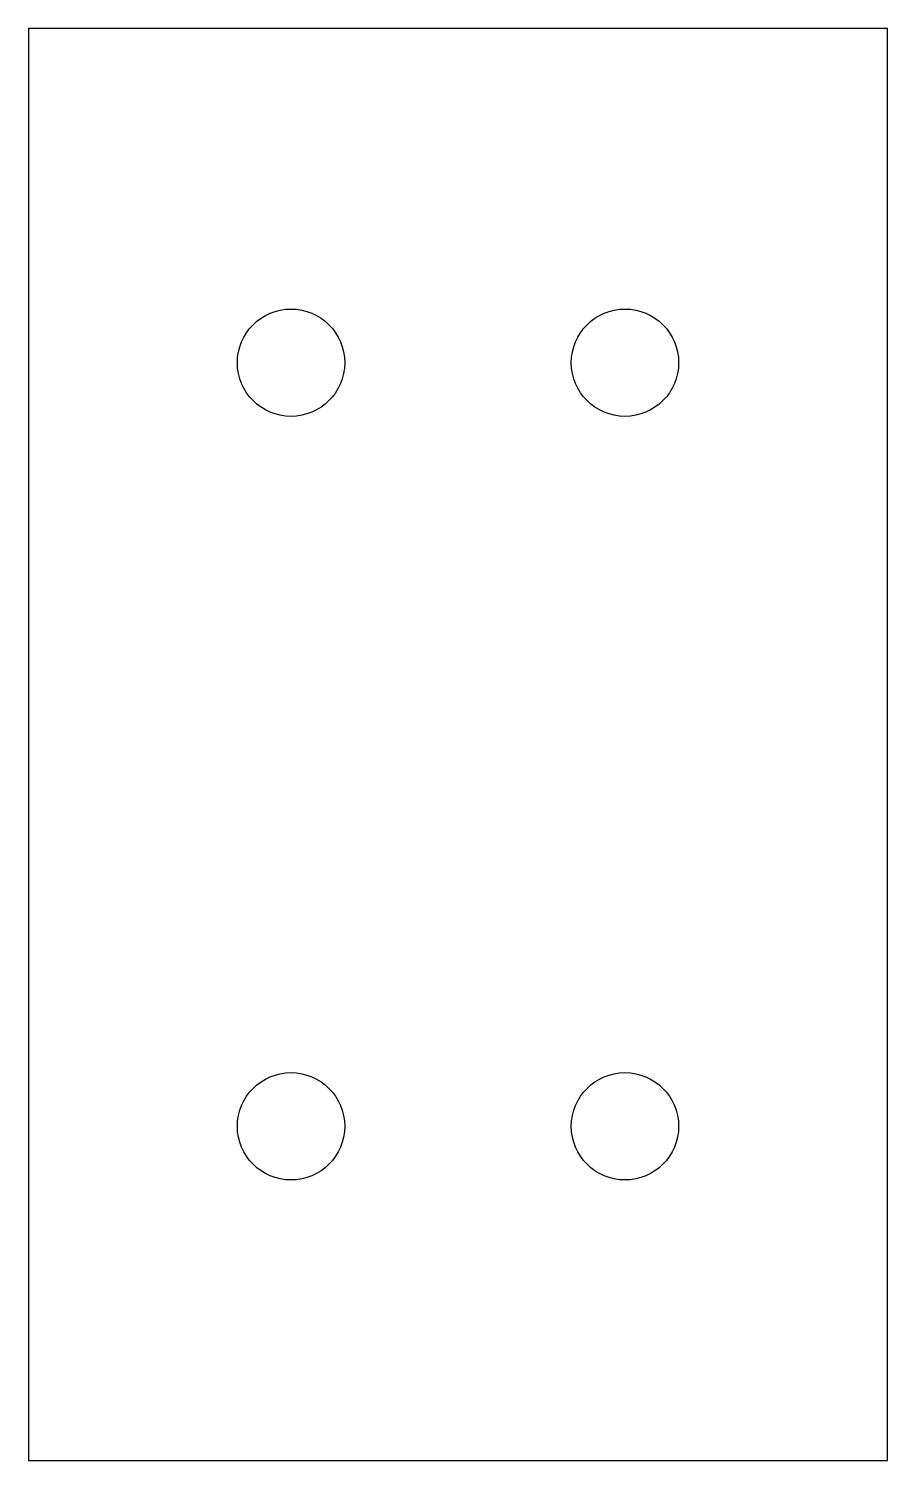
# Model space of a CAD drawing. Header units: inches. Extents: x 0 to 4.5, y 0 to 7.5.
import ezdxf

# ---------------------------------------------------------------- set-up
doc = ezdxf.new("R2010")
doc.units = ezdxf.units.IN

msp = doc.modelspace()

# ---------------------------------------------------------------- linework, layer by layer
at = {"layer": 'HOLES'}
for centre in [(1.375, 5.75), (3.125, 5.75), (1.375, 1.75), (3.125, 1.75)]:
    msp.add_circle(centre, 0.2812, dxfattribs=at)
at = {"layer": 'PROFILE'}
for p, q in [((4.5, 7.5), (0, 7.5)), ((0, 7.5), (0, 0)), ((4.5, 0), (4.5, 7.5)), ((0, 0), (4.5, 0))]:
    msp.add_line(p, q, dxfattribs=at)

doc.saveas('drawing.dxf')
